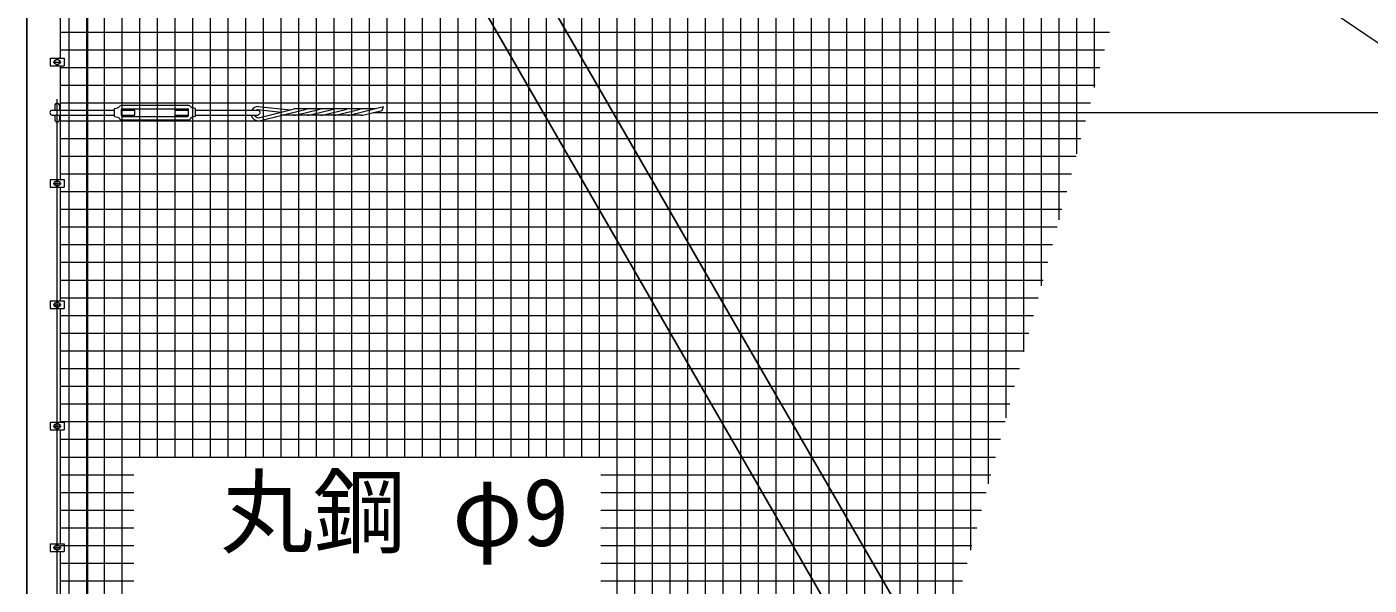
# Model space of a CAD drawing. Units: millimetres, scale not verified. Extents: x -14699 to 14701, y -10394 to 10396.
# Drawn here: x -11718 to -8397, y 1577 to 2956 of the extents above; entities that cross this region are included whole.
import ezdxf
from ezdxf.enums import TextEntityAlignment as Align

# ---------------------------------------------------------------- set-up
doc = ezdxf.new("R2010")
doc.units = ezdxf.units.MM
doc.header["$LTSCALE"] = 40
doc.linetypes.add('USER1', pattern=[50.8, 31.75, -6.35, 6.35, -6.35])
for name, color, linetype, lineweight in [('0-1_D-STR1', 1, 'Continuous', 25), ('0-2_D-BMK', 2, 'USER1', 13), ('0-3_D-STR3', 3, 'Continuous', 13), ('0-8_D-STR-TXT', 7, 'Continuous', 13), ('0-9_D-STR2', 7, 'Continuous', 13)]:
    doc.layers.add(name, color=color, linetype=linetype, lineweight=lineweight)
doc.styles.add('ＭＳ ゴシック', font='')
doc.styles.get('ＭＳ ゴシック').set_extended_font_data('MS Gothic')

msp = doc.modelspace()

# ---------------------------------------------------------------- linework, layer by layer
at = {"layer": '0-1_D-STR1'}
msp.add_line((-7887.12, -1677.66), (-11504.34, 4587.56), dxfattribs=at)
for points in [[(-11568.12, 5294.54), (-11718.12, 5294.54), (-11718.12, -2505.46), (-11568.12, -2505.46), (-11568.12, 4551.59)], [(-7887.12, -1677.66), (-7887.12, -2505.46), (-7737.12, -2505.46), (-7737.12, -1637.46), (-11424.63, 4749.49)]]:
    msp.add_lwpolyline(points, dxfattribs=at)
at = {"layer": '0-2_D-BMK'}
for p, q in [((-11643.12, -2556.46), (-11643.12, 5345.54)), ((-11653.12, 2869.54), (-11633.12, 2869.54)), ((-11653.12, 2569.54), (-11633.12, 2569.54)), ((-11653.12, 2269.54), (-11633.12, 2269.54)), ((-11653.12, 1969.54), (-11633.12, 1969.54)), ((-11653.12, 1669.54), (-11633.12, 1669.54))]:
    msp.add_line(p, q, dxfattribs=at)
at = {"layer": '0-3_D-STR3'}
for p, q in [((-10852.2, 4593.37), (-1992.98, -1399.82)), ((-11634.62, 2879.04), (-11634.62, 3160.04)), ((-11660.32, 2879.04), (-11625.92, 2879.04)), ((-11660.32, 2879.04), (-11660.32, 2860.04)), ((-11660.32, 2860.04), (-11625.92, 2860.04)), ((-11649.62, 2873.29), (-11643.12, 2877.04)), ((-11649.62, 2865.78), (-11649.62, 2873.29)), ((-11643.12, 2862.03), (-11649.62, 2865.78)), ((-11643.12, 2877.04), (-11636.62, 2873.29)), ((-11636.62, 2865.78), (-11643.12, 2862.03)), ((-11636.62, 2873.29), (-11636.62, 2865.78)), ((-11634.62, 2579.04), (-11634.62, 2860.04)), ((-11625.92, 2879.04), (-11625.92, 2860.04)), ((-11649.12, 2761.54), (-11649.12, 2750.54)), ((-11637.12, 2761.54), (-11637.12, 2750.54)), ((-11482.12, 2762.54), (-11320.12, 2762.54)), ((-11146.04, 2759.91), (-11065.72, 2751.58)), ((-10917.01, 2739), (-10835.19, 2759.29)), ((-11655.12, 2750.54), (-11501.12, 2750.54)), ((-11655.12, 2738.54), (-11501.12, 2738.54)), ((-11649.12, 2738.54), (-11649.12, 2727.54)), ((-11637.12, 2738.54), (-11637.12, 2727.54)), ((-11501.12, 2754.54), (-11493.32, 2756.21)), ((-11501.12, 2734.54), (-11501.12, 2754.54)), ((-11501.12, 2734.54), (-11493.32, 2732.87)), ((-11484.12, 2737.04), (-11484.12, 2752.04)), ((-11484.12, 2750.54), (-11451.12, 2750.54)), ((-11482.12, 2754.04), (-11320.12, 2754.04)), ((-11482.12, 2735.04), (-11320.12, 2735.04)), ((-11482.12, 2726.54), (-11320.12, 2726.54)), ((-11351.12, 2738.54), (-11351.12, 2750.54)), ((-11351.12, 2750.54), (-11318.12, 2750.54)), ((-11351.12, 2738.54), (-11318.12, 2738.54)), ((-11318.12, 2737.04), (-11318.12, 2752.04)), ((-11301.12, 2734.54), (-11308.92, 2732.87)), ((-11301.12, 2750.54), (-11147.12, 2750.54)), ((-11301.12, 2738.54), (-11147.12, 2738.54)), ((-11146.26, 2751.89), (-11088.58, 2745.91)), ((-11144.86, 2731.95), (-11059.19, 2753.19)), ((-11143.62, 2724.02), (-11025.95, 2753.19)), ((-10890.05, 2738.12), (-11086.77, 2738.12)), ((-10856.2, 2754.08), (-11051.97, 2754.08)), ((-11049.97, 2739), (-10992.71, 2753.19)), ((-11016.73, 2739), (-10959.47, 2753.19)), ((-10983.49, 2739), (-10926.23, 2753.19)), ((-10950.25, 2739), (-10892.99, 2753.19)), ((-10883.77, 2739), (-10839.09, 2750.08)), ((-10861.43, 2744.54), (1156.88, 2744.54)), ((-11660.32, 2579.04), (-11625.92, 2579.04)), ((-11660.32, 2579.04), (-11660.32, 2560.04)), ((-11660.32, 2560.04), (-11625.92, 2560.04)), ((-11649.62, 2573.29), (-11643.12, 2577.04)), ((-11649.62, 2565.78), (-11649.62, 2573.29)), ((-11643.12, 2562.03), (-11649.62, 2565.78)), ((-11643.12, 2577.04), (-11636.62, 2573.29)), ((-11636.62, 2565.78), (-11643.12, 2562.03)), ((-11636.62, 2573.29), (-11636.62, 2565.78)), ((-11634.62, 2279.04), (-11634.62, 2560.04)), ((-11625.92, 2579.04), (-11625.92, 2560.04)), ((-11660.32, 2279.04), (-11625.92, 2279.04)), ((-11660.32, 2279.04), (-11660.32, 2260.04)), ((-11660.32, 2260.04), (-11625.92, 2260.04)), ((-11649.62, 2273.29), (-11643.12, 2277.04)), ((-11649.62, 2265.78), (-11649.62, 2273.29)), ((-11643.12, 2262.03), (-11649.62, 2265.78)), ((-11643.12, 2277.04), (-11636.62, 2273.29)), ((-11636.62, 2265.78), (-11643.12, 2262.03)), ((-11636.62, 2273.29), (-11636.62, 2265.78)), ((-11634.62, 1979.04), (-11634.62, 2260.04)), ((-11625.92, 2279.04), (-11625.92, 2260.04)), ((-11660.32, 1979.04), (-11625.92, 1979.04)), ((-11660.32, 1979.04), (-11660.32, 1960.04)), ((-11660.32, 1960.04), (-11625.92, 1960.04)), ((-11649.62, 1973.29), (-11643.12, 1977.04)), ((-11649.62, 1965.78), (-11649.62, 1973.29)), ((-11643.12, 1962.03), (-11649.62, 1965.78)), ((-11643.12, 1977.04), (-11636.62, 1973.29)), ((-11636.62, 1965.78), (-11643.12, 1962.03)), ((-11636.62, 1973.29), (-11636.62, 1965.78)), ((-11634.62, 1679.04), (-11634.62, 1960.04)), ((-11625.92, 1979.04), (-11625.92, 1960.04)), ((-11660.32, 1679.04), (-11625.92, 1679.04)), ((-11660.32, 1679.04), (-11660.32, 1660.04)), ((-11649.62, 1673.29), (-11643.12, 1677.04)), ((-11649.62, 1665.78), (-11649.62, 1673.29)), ((-11643.12, 1662.03), (-11649.62, 1665.78)), ((-11643.12, 1677.04), (-11636.62, 1673.29)), ((-11636.62, 1665.78), (-11643.12, 1662.03)), ((-11636.62, 1673.29), (-11636.62, 1665.78)), ((-11625.92, 1679.04), (-11625.92, 1660.04)), ((-11660.32, 1660.04), (-11625.92, 1660.04)), ((-11634.62, 1379.04), (-11634.62, 1660.04))]:
    msp.add_line(p, q, dxfattribs=at)
for points in [[(-11484.12, 2738.54), (-11451.12, 2738.54), (-11451.12, 2750.54)], [(-11301.12, 2734.54), (-11301.12, 2754.54), (-11308.92, 2756.21)]]:
    msp.add_lwpolyline(points, dxfattribs=at)
for centre in [(-11643.12, 2869.54), (-11643.12, 2569.54), (-11643.12, 2269.54), (-11643.12, 1969.54), (-11643.12, 1669.54)]:
    msp.add_circle(centre, 6.25, dxfattribs=at)
for centre, radius, start, end in [((-11643.12, 2761.54), 6, 0, 180), ((-11494.16, 2760.12), 4, 282.09925, 326.11888), ((-11482.12, 2752.04), 10.5, 90, 146.11888), ((-11320.12, 2752.04), 10.5, 33.88112, 90), ((-11308.08, 2760.12), 4, 213.88112, 257.90075), ((-11145.24, 2741.95), 18, 92.82496, 151.48944), ((-10902.46, 2782.33), 71.11, 333.02173, 341.08588), ((-11655.12, 2744.54), 6, 90, 270), ((-11643.12, 2727.54), 6, 180, 0), ((-11494.16, 2728.95), 4, 33.88112, 77.90075), ((-11482.12, 2737.04), 10.5, 213.88112, 270), ((-11482.12, 2752.04), 2, 90, 180), ((-11482.12, 2737.04), 2, 180, 270), ((-11320.12, 2752.04), 2, 0, 90), ((-11320.12, 2737.04), 2, 270, 0), ((-11320.12, 2737.04), 10.5, 270, 326.11888), ((-11308.08, 2728.95), 4, 102.09925, 146.11888), ((-11145.24, 2741.95), 18, 191.63319, 275.17572), ((-11145.24, 2741.95), 10, 199.92759, 272.18972), ((-11145.24, 2741.95), 10, 95.82544, 120.77566), ((-11147.12, 2744.54), 6, 270, 90), ((-11051.97, 2724.08), 30, 90, 103.92636), ((-11057.19, 2768.12), 30, 270, 283.92645), ((-11018.73, 2724.08), 30, 90, 103.92636), ((-11023.95, 2768.12), 30, 270, 283.92645), ((-10985.49, 2724.08), 30, 90, 103.92636), ((-10990.71, 2768.12), 30, 270, 283.92645), ((-10952.25, 2724.08), 30, 90, 103.92636), ((-10957.47, 2768.12), 30, 270, 283.92645), ((-10919.01, 2724.08), 30, 90, 103.92636), ((-10924.23, 2768.12), 30, 270, 283.92645), ((-10885.77, 2724.08), 30, 90, 103.92636), ((-10890.99, 2768.12), 30, 270, 283.92645)]:
    msp.add_arc(centre, radius, start, end, dxfattribs=at)
at = {"layer": '0-9_D-STR2'}
for p, q in [((-11613.69, -1705.46), (-11613.69, 5194.54)), ((-11569.94, -1705.46), (-11569.94, 5194.54)), ((-11526.19, -1705.46), (-11526.19, 5194.54)), ((-11482.44, -1705.46), (-11482.44, 5194.54)), ((-11438.69, 1890.9), (-11438.69, 5194.54)), ((-11394.94, 1890.9), (-11394.94, 5194.54)), ((-11351.19, 1890.9), (-11351.19, 5194.54)), ((-11307.44, 1890.9), (-11307.44, 5194.54)), ((-11263.69, 1890.9), (-11263.69, 5194.54)), ((-11219.94, 1890.9), (-11219.94, 5194.54)), ((-11176.19, 1890.9), (-11176.19, 5194.54)), ((-11132.44, 1890.9), (-11132.44, 5194.54)), ((-11088.69, 1890.9), (-11088.69, 5194.54)), ((-11044.94, 1890.9), (-11044.94, 5194.54)), ((-11001.19, 1890.9), (-11001.19, 5194.54)), ((-10957.44, 1890.9), (-10957.44, 5194.54)), ((-10913.69, 1890.9), (-10913.69, 5194.54)), ((-10869.94, 1890.9), (-10869.94, 5194.54)), ((-10826.19, 1890.9), (-10826.19, 5194.54)), ((-10782.44, 1890.9), (-10782.44, 5194.54)), ((-10738.69, 1890.9), (-10738.69, 5194.54)), ((-10694.94, 1890.9), (-10694.94, 5194.54)), ((-10651.19, 1890.9), (-10651.19, 5194.54)), ((-10607.44, 1890.9), (-10607.44, 5194.54)), ((-10563.69, 1890.9), (-10563.69, 5194.54)), ((-10519.94, 1890.9), (-10519.94, 5194.54)), ((-10476.19, 1890.9), (-10476.19, 5194.54)), ((-10432.44, 1890.9), (-10432.44, 5194.54)), ((-10388.69, 1890.9), (-10388.69, 5194.54)), ((-10344.94, 1890.9), (-10344.94, 5194.54)), ((-10301.19, 1890.9), (-10301.19, 5194.54)), ((-10257.44, -1602.23), (-10257.44, 5194.54)), ((-10213.69, -1438.95), (-10213.69, 5194.54)), ((-10169.94, -1275.68), (-10169.94, 5194.54)), ((-10126.19, -1112.4), (-10126.19, 5194.54)), ((-10082.44, -949.12), (-10082.44, 5194.54)), ((-10038.69, -785.85), (-10038.69, 5194.54)), ((-9994.94, -622.57), (-9994.94, 5194.54)), ((-9951.19, -459.29), (-9951.19, 5194.54)), ((-9907.44, -296.01), (-9907.44, 5194.54)), ((-9863.69, -132.74), (-9863.69, 5194.54)), ((-9819.94, 30.54), (-9819.94, 5194.54)), ((-9776.19, 193.82), (-9776.19, 5194.54)), ((-9732.44, 357.09), (-9732.44, 5194.54)), ((-9688.69, 520.37), (-9688.69, 5194.54)), ((-9644.94, 683.65), (-9644.94, 5194.54)), ((-9601.19, 846.93), (-9601.19, 5194.54)), ((-9557.44, 1010.2), (-9557.44, 5194.54)), ((-9513.69, 1173.48), (-9513.69, 5194.54)), ((-9469.94, 1336.76), (-9469.94, 5194.54)), ((-9426.19, 1500.04), (-9426.19, 5194.54)), ((-9382.44, 1663.31), (-9382.44, 5194.54)), ((-9338.69, 1826.59), (-9338.69, 5194.54)), ((-9294.94, 1989.87), (-9294.94, 5194.54)), ((-9251.19, 2153.14), (-9251.19, 5194.54)), ((-9207.44, 2316.42), (-9207.44, 5194.54)), ((-9163.69, 2479.7), (-9163.69, 5194.54)), ((-9119.94, 2642.98), (-9119.94, 5194.54)), ((-9076.19, 2806.25), (-9076.19, 5194.54)), ((-11634.62, 2943.27), (-9039.48, 2943.27)), ((-11634.62, 2899.52), (-9051.2, 2899.52)), ((-11634.62, 2855.77), (-9062.92, 2855.77)), ((-11634.62, 2812.02), (-9074.65, 2812.02)), ((-11634.62, 2768.27), (-9086.37, 2768.27)), ((-11634.62, 2724.52), (-9098.09, 2724.52)), ((-11634.62, 2680.77), (-9109.81, 2680.77)), ((-11634.62, 2637.02), (-9121.54, 2637.02)), ((-11634.62, 2593.27), (-9133.26, 2593.27)), ((-11634.62, 2549.52), (-9144.98, 2549.52)), ((-11634.62, 2505.77), (-9156.71, 2505.77)), ((-11634.62, 2462.02), (-9168.43, 2462.02)), ((-11634.62, 2418.27), (-9180.15, 2418.27)), ((-11634.62, 2374.52), (-9191.87, 2374.52)), ((-11634.62, 2330.77), (-9203.6, 2330.77)), ((-11634.62, 2287.02), (-9215.32, 2287.02)), ((-11634.62, 2243.27), (-9227.04, 2243.27)), ((-11634.62, 2199.52), (-9238.77, 2199.52)), ((-11634.62, 2155.77), (-9250.49, 2155.77)), ((-11634.62, 2112.02), (-9262.21, 2112.02)), ((-11634.62, 2068.27), (-9273.93, 2068.27)), ((-11634.62, 2024.52), (-9285.66, 2024.52)), ((-11634.62, 1980.77), (-9297.38, 1980.77)), ((-11634.62, 1937.02), (-9309.1, 1937.02)), ((-11634.62, 1893.27), (-9320.82, 1893.27)), ((-11634.62, 1849.52), (-11453.29, 1849.52)), ((-10297.58, 1849.52), (-9332.55, 1849.52)), ((-11634.62, 1805.77), (-11453.29, 1805.77)), ((-10297.58, 1805.77), (-9344.27, 1805.77)), ((-11634.62, 1762.02), (-11453.29, 1762.02)), ((-10297.58, 1762.02), (-9355.99, 1762.02)), ((-11634.62, 1718.27), (-11453.29, 1718.27)), ((-10297.58, 1718.27), (-9367.72, 1718.27)), ((-11634.62, 1674.52), (-11453.29, 1674.52)), ((-10297.58, 1674.52), (-9379.44, 1674.52)), ((-11634.62, 1630.77), (-11453.29, 1630.77)), ((-10297.58, 1630.77), (-9391.16, 1630.77)), ((-11634.62, 1587.02), (-11453.29, 1587.02)), ((-10297.58, 1587.02), (-9402.88, 1587.02))]:
    msp.add_line(p, q, dxfattribs=at)

# ---------------------------------------------------------------- texts
at = {"layer": '0-8_D-STR-TXT', "style": 'ＭＳ ゴシック'}
msp.add_text('丸鋼 φ9', height=168.3, dxfattribs=at).set_placement((-11239.06, 1622.71), align=Align.BOTTOM_LEFT)

doc.saveas('drawing.dxf')
